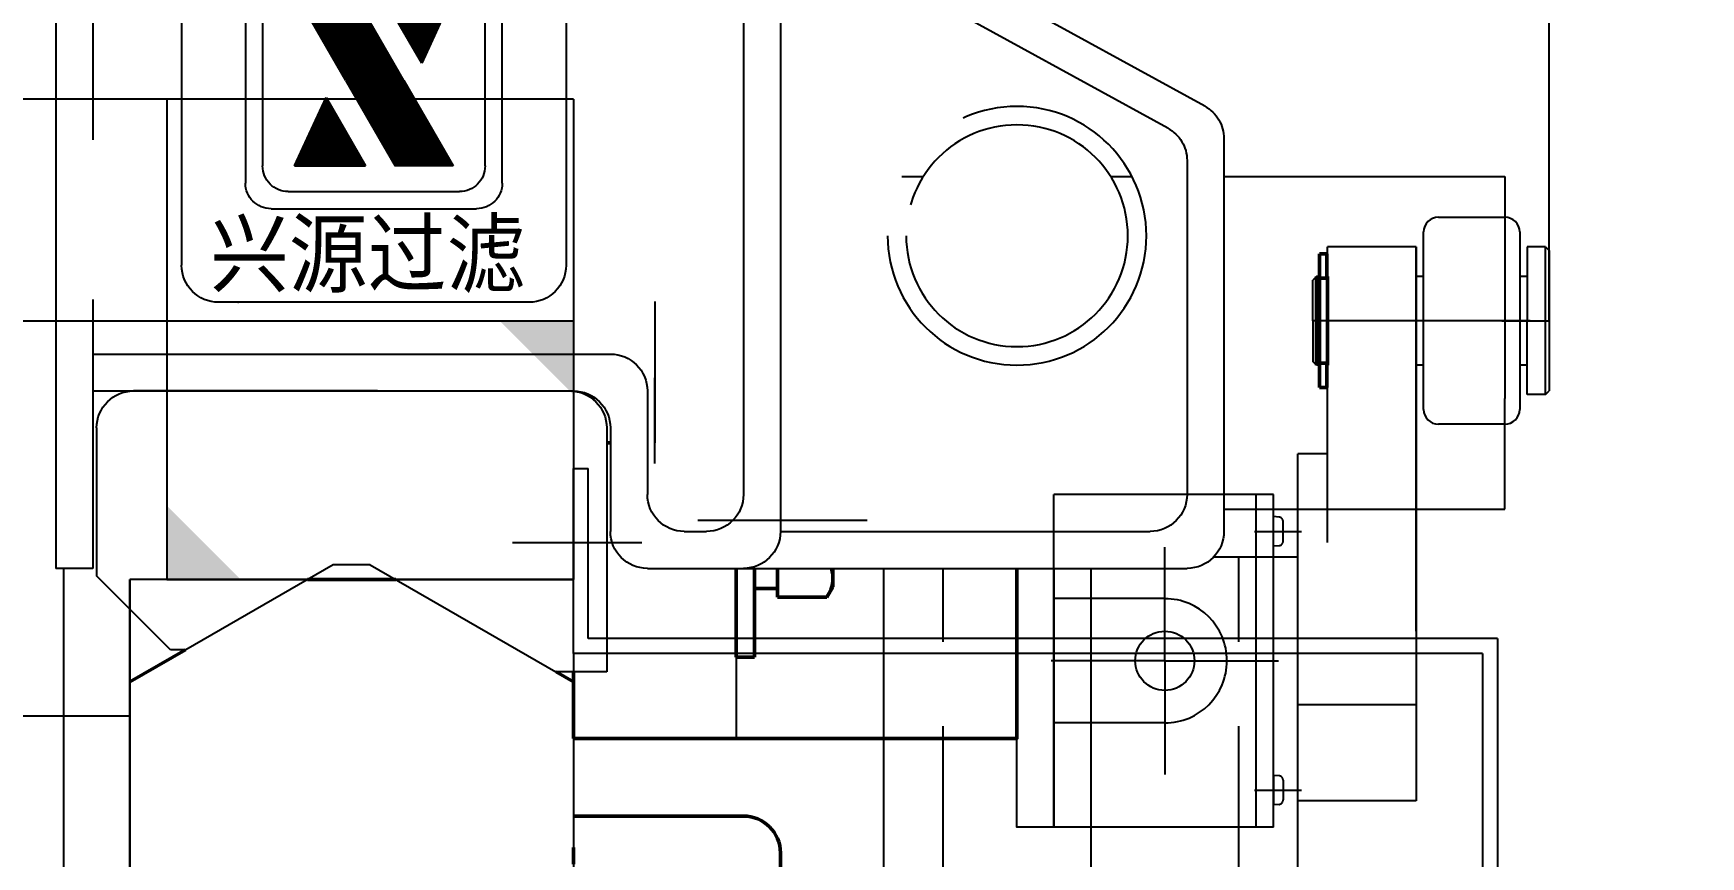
# Model space of a CAD drawing. Header units: millimetres. Extents: x -1204 to 13934, y -5982 to 4710.
# Drawn here: x 11272.8 to 11498.4, y 1397.2 to 1508.6 of the extents above; entities that cross this region are included whole.
import ezdxf

# ---------------------------------------------------------------- set-up
doc = ezdxf.new("R2010")
doc.units = ezdxf.units.MM
doc.header["$LTSCALE"] = 18
for name, pattern in [('AM_ISO02W050', [7.5, 6, -1.5]), ('AM_ISO08W050', [13, 9.75, -1.5, 0.25, -1.5]), ('AM_ISO08W050x2', [7.625, 6, -0.75, 0.125, -0.75]), ('AM_ISO09W050', [8.5, 6, -0.75, 0.125, -0.75, 0.125, -0.75]), ('GEN3A', [3.1, 2.5, -0.6]), ('GEN7A', [7.5, 5, -1.25, 0, -1.25]), ('HIDDEN', [9.525, 6.35, -3.175])]:
    doc.linetypes.add(name, pattern=pattern)
doc.layers.add('3AN', color=6, linetype='GEN3A')
doc.layers.add('7A', color=4, linetype='GEN7A')
for name, color, linetype, lineweight in [('AM_0', 7, 'Continuous', 50), ('AM_0N', 7, 'Continuous', 50), ('AM_11', 3, 'AM_ISO09W050', 25), ('AM_3', 6, 'AM_ISO02W050', 25), ('AM_3N', 6, 'AM_ISO02W050', 25), ('AM_5', 3, 'Continuous', 25), ('AM_7', 4, 'AM_ISO08W050', 25), ('AM_7N', 4, 'AM_ISO08W050', 25)]:
    doc.layers.add(name, color=color, linetype=linetype, lineweight=lineweight)
doc.styles.get("Standard").update_dxf_attribs({"font": 'ISOCP.SHX', "bigfont": 'GBCBIG.SHX'})
doc.styles.add('楷体', font='', dxfattribs={"width": 0.7})
doc.styles.get('楷体').set_extended_font_data('SimSun')
doc.dimstyles.new('AM_GB$0', dxfattribs={"dimtxt": 3.5, "dimasz": 2.5, "dimexe": 3, "dimexo": 0, "dimgap": 1.5, "dimtad": 1, "dimdsep": 46, "dimtxsty": 'Standard', "dimcen": 0, "dimclrd": 256, "dimclre": 256, "dimclrt": 2, "dimadec": 0, "dimazin": 2, "dimtp": 0.1, "dimtm": 0.1, "dimtfac": 0.71, "dimtmove": 0, "dimatfit": 3, "dimfxl": 1, "dimlwd": -1, "dimlwe": -1, "dimarcsym": 1})
pattern_1 = [(45, (23071.76977, 8599.65106), (-0.08838834765, 0.08838834765), [])]

# ---------------------------------------------------------------- blocks, each defined once
blk = doc.blocks.new('A$C11324483')
at = {"layer": '3AN', "ltscale": 2}
h = blk.add_hatch(dxfattribs=at)
h.set_pattern_fill('ANSI31', color=3, style=0)
h.set_pattern_definition(pattern_1)
h.paths.add_polyline_path([(110.96, 121.02), (104.27, 109.44), (112.12, 109.44), (118.8, 121.02), (125.49, 132.6), (117.64, 132.6)])
h = blk.add_hatch(dxfattribs=at)
h.set_pattern_fill('ANSI31', color=256, style=0)
h.set_pattern_definition(pattern_1)
h.paths.add_polyline_path([(104.27, 132.6), (108.53, 123.34), (113.88, 132.6)])
h = blk.add_hatch(dxfattribs=at)
h.set_pattern_fill('ANSI31', color=256, style=0)
h.set_pattern_definition(pattern_1)
h.paths.add_polyline_path([(121.47, 118.71), (116.12, 109.44), (125.73, 109.44)])
for p, q in [((158, 245.69), (158, 55)), ((153, 202.96), (153, 55)), ((2.6, 117.52), (150.4, 198.58)), ((60, 146.04), (60, 60)), ((7.6, 114.56), (60, 143.3)), ((65, 143.08), (65, 65)), ((104.27, 132.6), (108.53, 123.34)), ((108.53, 123.34), (113.88, 132.6)), ((110.96, 121.02), (117.64, 132.6)), ((118.8, 121.02), (125.49, 132.6)), ((110.96, 121.02), (104.27, 109.44)), ((118.8, 121.02), (112.12, 109.44)), ((121.47, 118.71), (116.12, 109.44)), ((125.73, 109.44), (121.47, 118.71)), ((0, 113.14), (0, 60)), ((5, 110.18), (5, 65)), ((109.45, 84), (83, 84)), ((153, 84), (109.45, 84)), ((78, 79), (78, 65)), ((114.49, 79), (88, 79)), ((153, 79), (114.49, 79)), ((83, 74), (83, 60)), ((60, 60), (10, 60)), ((73, 60), (70, 60)), ((78, 55), (5, 55)), ((153, 55), (158, 55)), ((157, 55), (157, 5))]:
    blk.add_line(p, q, dxfattribs=at)
at = {"layer": '3AN', "linetype": 'ByBlock'}
for p, q in [((89, 138), (89, 96)), ((141, 138), (141, 96)), ((94, 91), (136, 91))]:
    blk.add_line(p, q, dxfattribs=at)
at = {"layer": '3AN', "ltscale": 1.5}
for p, q in [((97.63, 107.13), (97.63, 134.92)), ((132.37, 134.92), (132.37, 107.13)), ((99.94, 109.44), (99.94, 132.6)), ((130.06, 132.6), (130.06, 109.44)), ((104.27, 109.44), (112.12, 109.44)), ((125.73, 109.44), (116.12, 109.44)), ((126.58, 105.97), (103.42, 105.97)), ((128.9, 103.65), (101.1, 103.65))]:
    blk.add_line(p, q, dxfattribs=at)
at = {"layer": '3AN'}
for p, q in [((114.49, 79), (88.5, 79)), ((114.49, 79), (147.5, 79)), ((83.5, 74), (83.5, 41)), ((152.5, 74), (152.5, 54)), ((115.5, 55.5), (90.39, 41)), ((115.5, 55.5), (120.5, 55.5)), ((120.5, 55.5), (140.42, 44)), ((142.5, 44), (152.5, 54)), ((140.42, 44), (142.5, 44)), ((140.42, 44), (142.42, 44)), ((83.5, 41), (90.39, 41))]:
    blk.add_line(p, q, dxfattribs=at)
at = {"layer": '3AN', "color": 4, "linetype": 'AM_ISO08W050'}
blk.add_line((147.89, 35), (188.75, 35), dxfattribs=at)
at = {"layer": '3AN', "ltscale": 2}
for radius in [17.5, 15]:
    blk.add_circle((28, 100), radius, dxfattribs=at)
for centre, start, end in [((5, 113.14), 118.7398, 180), ((10, 110.18), 118.7398, 180), ((83, 79), 90, 180), ((88, 74), 90, 180), ((10, 65), 180, 270), ((70, 65), 180, 270), ((73, 65), 270, 0), ((5, 60), 180, 270), ((65, 60), 180, 270), ((78, 60), 270, 0)]:
    blk.add_arc(centre, 5, start, end, dxfattribs=at)
at = {"layer": '3AN', "ltscale": 1.5}
for centre, start, end in [((103.42, 109.44), 180, 270), ((126.58, 109.44), 270, 0), ((101.1, 107.13), 180, 270), ((128.9, 107.13), 270, 0)]:
    blk.add_arc(centre, 3.47, start, end, dxfattribs=at)
at = {"layer": '3AN', "linetype": 'ByBlock'}
for centre, start, end in [((94, 96), 180, 270), ((136, 96), 270, 0)]:
    blk.add_arc(centre, 5, start, end, dxfattribs=at)
at = {"layer": '3AN'}
for centre, start, end in [((88.5, 74), 90, 180), ((147.5, 74), 0, 90)]:
    blk.add_arc(centre, 5, start, end, dxfattribs=at)
at = {"layer": '3AN', "color": 0, "linetype": 'ByBlock'}
blk.add_point((133.34, 91), dxfattribs=at)
at = {"layer": '3AN', "linetype": 'ByBlock', "style": '楷体', "text_generation_flag": 2, "width": 0.9}
blk.add_text('兴源过滤', height=8.686, dxfattribs=at).set_placement((137.16, 93.25))
blk = doc.blocks.new('A$C254F513D')
at = {"layer": 'AM_0', "color": 6, "linetype": 'AM_ISO09W050'}
for p, q in [((119.3, 256), (96.3, 256)), ((119.3, 128), (119.3, 256)), ((91.3, 207), (91.3, 251))]:
    blk.add_line(p, q, dxfattribs=at)
blk.add_arc((96.3, 251), 5, 90, 180, dxfattribs=at)
blk = doc.blocks.new('A$C7AE273A8')
for p, q in [((50.05, 325), (50.05, 350)), ((50.05, 350), (52.05, 350)), ((52.05, 327), (52.05, 350)), ((173.05, 325), (50.05, 325)), ((50.05, 325), (50.05, 175)), ((175.05, 327), (52.05, 327)), ((173.05, 325), (173.05, 175)), ((175.05, 327), (175.05, 175))]:
    blk.add_line(p, q)
at = {"layer": 'AM_7', "linetype": 'AM_ISO08W050x2'}
blk.add_line((41.82, 340), (59.29, 340), dxfattribs=at)
blk = doc.blocks.new('*D120')
at = {"layer": 'AM_5', "transparency": 16777216}
for p, q in [((11013.87, 1869.69), (12647.27, 1869.69)), ((12557.27, 1794.69), (12557.27, 349.69)), ((11873.87, 274.69), (12647.27, 274.69))]:
    blk.add_line(p, q, dxfattribs=at)
for points in [[(12544.77, 1794.69), (12569.77, 1794.69), (12557.27, 1869.69)], [(12544.77, 349.69), (12569.77, 349.69), (12557.27, 274.69)]]:
    blk.add_solid(points, dxfattribs=at)
at = {"layer": 'Defpoints', "color": 0, "transparency": 16777216}
for p in [(11013.87, 1869.69), (11873.87, 274.69), (12557.27, 274.69)]:
    blk.add_point(p, dxfattribs=at)
at = {"layer": 'AM_5', "color": 2, "transparency": 16777216, "insert": (12459.77, 1072.19), "char_height": 105, "attachment_point": 5, "rotation": 90}
blk.add_mtext('1595', dxfattribs=at)
blk = doc.blocks.new('*D122')
at = {"layer": 'AM_5', "transparency": 16777216}
for p, q in [((10019.87, 1469.7), (10019.87, 2417.1)), ((11477.87, 1469.7), (11477.87, 2417.1)), ((10094.87, 2327.1), (11402.87, 2327.1))]:
    blk.add_line(p, q, dxfattribs=at)
for points in [[(10094.87, 2339.6), (10094.87, 2314.6), (10019.87, 2327.1)], [(11402.87, 2339.6), (11402.87, 2314.6), (11477.87, 2327.1)]]:
    blk.add_solid(points, dxfattribs=at)
at = {"layer": 'Defpoints', "color": 0, "transparency": 16777216}
for p in [(11477.87, 2327.1), (10019.87, 1469.7), (11477.87, 1469.7)]:
    blk.add_point(p, dxfattribs=at)
at = {"layer": 'AM_5', "color": 2, "transparency": 16777216, "insert": (10730.31, 2424.6), "char_height": 105, "attachment_point": 5}
blk.add_mtext('1458', dxfattribs=at)
blk = doc.blocks.new('*D123')
at = {"layer": 'AM_5', "transparency": 16777216}
for p, q in [((11250.87, 1774.69), (12467.27, 1774.69)), ((12377.27, 1699.69), (12377.27, 349.74)), ((11248.87, 274.74), (12467.27, 274.74))]:
    blk.add_line(p, q, dxfattribs=at)
for points in [[(12364.77, 1699.69), (12389.77, 1699.69), (12377.27, 1774.69)], [(12364.77, 349.74), (12389.77, 349.74), (12377.27, 274.74)]]:
    blk.add_solid(points, dxfattribs=at)
at = {"layer": 'Defpoints', "color": 0, "transparency": 16777216}
for p in [(11250.87, 1774.69), (11248.87, 274.74), (12377.27, 274.74)]:
    blk.add_point(p, dxfattribs=at)
at = {"layer": 'AM_5', "color": 2, "transparency": 16777216, "insert": (12279.77, 1024.72), "char_height": 105, "attachment_point": 5, "rotation": 90}
blk.add_mtext('1500', dxfattribs=at)

msp = doc.modelspace()

# ---------------------------------------------------------------- linework, layer by layer
for p, q in [((11345.87, 1499.69), (11250.87, 1499.69)), ((11290.87, 1499.69), (11290.87, 1434.69)), ((11290.87, 1499.69), (11290.87, 1434.69)), ((11345.87, 1499.69), (11345.87, 1434.69)), ((11390.3, 1489.19), (11393.18, 1489.19)), ((11418.56, 1489.19), (11421.43, 1489.19)), ((11433.87, 1489.19), (11471.87, 1489.19)), ((11471.87, 1489.19), (11471.87, 1459.19)), ((11462.87, 1483.7), (11471.87, 1483.7)), ((11447.87, 1439.7), (11447.87, 1479.7)), ((11459.87, 1479.7), (11447.87, 1479.7)), ((11459.87, 1427.7), (11459.87, 1479.7)), ((11459.87, 1479.7), (11459.87, 1404.76)), ((11460.87, 1457.7), (11460.87, 1481.7)), ((11473.87, 1481.7), (11473.87, 1457.7)), ((11477.37, 1479.7), (11474.87, 1479.7)), ((11474.87, 1479.7), (11474.87, 1469.7)), ((11477.37, 1459.7), (11477.37, 1479.7)), ((11477.37, 1479.7), (11477.87, 1479.2)), ((11477.87, 1479.2), (11477.87, 1460.2)), ((11446.37, 1475.7), (11445.87, 1475.2)), ((11445.87, 1469.7), (11445.87, 1475.2)), ((11446.77, 1475.7), (11446.37, 1475.7)), ((11447.77, 1469.7), (11447.77, 1475.7)), ((11460.87, 1475.7), (11459.87, 1475.7)), ((11474.87, 1475.7), (11473.87, 1475.7)), ((11445.87, 1469.7), (11445.87, 1464.2)), ((11447.77, 1469.7), (11447.77, 1463.7)), ((11474.87, 1459.7), (11474.87, 1469.7)), ((11446.37, 1463.7), (11445.87, 1464.2)), ((11446.77, 1463.7), (11446.37, 1463.7)), ((11460.87, 1463.7), (11459.87, 1463.7)), ((11474.87, 1463.7), (11473.87, 1463.7)), ((11346.87, 1459.96), (11346.87, 1460.09)), ((11477.37, 1459.7), (11474.87, 1459.7)), ((11477.37, 1459.7), (11477.87, 1460.2)), ((11348.87, 1459.19), (11348.37, 1459.19)), ((11471.87, 1444.19), (11471.87, 1459.19)), ((11471.87, 1455.7), (11462.87, 1455.7)), ((11443.87, 1427.7), (11443.87, 1451.7)), ((11447.87, 1451.7), (11443.87, 1451.7)), ((11443.87, 1437.69), (11443.87, 1451.7)), ((11433.87, 1444.19), (11471.87, 1444.19)), ((11443.87, 1437.69), (11432.44, 1437.69)), ((11443.87, 1357.69), (11443.87, 1437.69)), ((11345.87, 1434.69), (11285.87, 1434.69)), ((11285.87, 1434.69), (11285.87, 1274.69)), ((11285.87, 1274.69), (11285.87, 1434.69)), ((11285.87, 1274.69), (11285.87, 1434.69)), ((11290.87, 1434.69), (11345.87, 1434.69)), ((11387.87, 1357.69), (11387.87, 1436.19)), ((11459.87, 1404.76), (11443.87, 1404.76))]:
    msp.add_line(p, q)
at = {"color": 6, "linetype": 'HIDDEN', "ltscale": 0.2}
for p, q in [((11435.87, 1357.69), (11435.87, 1437.69)), ((11395.87, 1357.69), (11395.87, 1436.19))]:
    msp.add_line(p, q, dxfattribs=at)
at = {"color": 6, "linetype": 'AM_ISO09W050'}
msp.add_line((11345.87, 1422.19), (11345.87, 1114.69), dxfattribs=at)
msp.add_lwpolyline([(11410.87, 1436.19), (11410.87, 1401.19), (11405.87, 1401.19), (11405.87, 1413.19)])
for centre, start, end in [((11462.87, 1481.7), 90, 180), ((11471.87, 1481.7), 0, 90), ((11462.87, 1457.7), 180, 270), ((11471.87, 1457.7), 270, 0), ((11471.87, 1457.7), 270, 0)]:
    msp.add_arc(centre, 2, start, end)
msp.add_solid([(11290.87, 1434.69), (11300.87, 1434.69), (11290.87, 1444.69)])
at = {"layer": '7A'}
for p, q in [((11415.87, 1436.19), (11415.87, 1374.19)), ((11459.87, 1417.74), (11443.87, 1417.74))]:
    msp.add_line(p, q, dxfattribs=at)
at = {"layer": 'AM_0'}
for p, q in [((11446.37, 1463.7), (11446.37, 1475.7)), ((11446.77, 1463.95), (11446.77, 1475.45)), ((11447.77, 1475.45), (11447.87, 1475.45)), ((11447.87, 1463.7), (11447.87, 1475.7)), ((11447.77, 1463.95), (11447.87, 1463.95)), ((11350.37, 1453.19), (11350.87, 1453.19)), ((11345.87, 1413.19), (11345.87, 1422.19))]:
    msp.add_line(p, q, dxfattribs=at)
at = {"layer": 'AM_0', "color": 6, "linetype": 'AM_ISO09W050'}
for p, q in [((11309.9, 1434.69), (11321.83, 1434.69)), ((11293.41, 1425.19), (11285.87, 1420.84)), ((11343.52, 1422.19), (11345.87, 1420.84))]:
    msp.add_line(p, q, dxfattribs=at)
at = {"layer": 'AM_0'}
msp.add_lwpolyline([(11405.87, 1436.19), (11405.87, 1413.19), (11345.87, 1413.19)], dxfattribs=at)
at = {"layer": 'AM_0N'}
for p, q in [((11446.77, 1478.75), (11447.77, 1478.75)), ((11446.77, 1475.45), (11446.77, 1478.75)), ((11447.77, 1478.75), (11447.77, 1475.45)), ((11447.77, 1475.45), (11446.77, 1475.45)), ((11447.77, 1463.95), (11446.77, 1463.95)), ((11446.77, 1463.95), (11446.77, 1460.65)), ((11447.77, 1460.65), (11447.77, 1463.95)), ((11446.77, 1460.65), (11447.77, 1460.65)), ((11367.87, 1436.19), (11367.87, 1424.19)), ((11370.37, 1424.19), (11370.37, 1436.19)), ((11373.47, 1433.49), (11373.47, 1436.19)), ((11380.97, 1433.69), (11380.97, 1436.19)), ((11370.37, 1433.49), (11373.47, 1433.49)), ((11373.47, 1433.49), (11373.47, 1432.3)), ((11380.16, 1432.3), (11373.47, 1432.3)), ((11380.16, 1432.3), (11380.97, 1433.69)), ((11367.87, 1424.19), (11370.37, 1424.19))]:
    msp.add_line(p, q, dxfattribs=at)
msp.add_arc((11376.38, 1434.9), 4.59, 334.4469, 16.4011, dxfattribs=at)
at = {"layer": 'AM_11'}
for p, q in [((11410.87, 1401.19), (11410.87, 1446.19)), ((11440.57, 1446.19), (11410.87, 1446.19)), ((11438.22, 1401.19), (11438.22, 1446.19)), ((11440.57, 1401.19), (11440.57, 1446.19)), ((11440.57, 1442.09), (11440.57, 1443.19)), ((11441.32, 1443.13), (11440.57, 1443.19)), ((11440.57, 1440.3), (11440.57, 1442.09)), ((11441.87, 1441.19), (11441.87, 1442.53)), ((11440.57, 1439.19), (11440.57, 1440.3)), ((11441.32, 1439.26), (11440.57, 1439.19)), ((11441.87, 1439.86), (11441.87, 1441.19)), ((11425.87, 1432.1), (11410.87, 1432.1)), ((11425.87, 1415.29), (11410.87, 1415.29)), ((11440.57, 1408.19), (11440.57, 1407.09)), ((11441.32, 1408.13), (11440.57, 1408.19)), ((11441.87, 1407.53), (11441.87, 1406.19)), ((11440.57, 1407.09), (11440.57, 1405.3)), ((11440.57, 1405.3), (11440.57, 1404.19)), ((11441.87, 1406.19), (11441.87, 1404.86)), ((11441.32, 1404.26), (11440.57, 1404.19)), ((11440.57, 1401.19), (11410.87, 1401.19))]:
    msp.add_line(p, q, dxfattribs=at)
msp.add_circle((11425.87, 1423.69), 4, dxfattribs=at)
for centre, radius, start, end in [((11441.27, 1442.53), 0.6, 0, 85), ((11441.27, 1439.86), 0.6, 275, 0), ((11425.87, 1423.69), 8.4, 270, 90), ((11441.27, 1407.53), 0.6, 0, 85), ((11441.27, 1404.86), 0.6, 275, 0)]:
    msp.add_arc(centre, radius, start, end, dxfattribs=at)
at = {"layer": 'AM_3', "ltscale": 7}
msp.add_line((11250.87, 1469.69), (11345.87, 1469.69), dxfattribs=at)
at = {"layer": 'AM_3'}
msp.add_line((11367.87, 1436.19), (11367.87, 1413.19), dxfattribs=at)
msp.add_solid([(11345.87, 1469.69), (11335.87, 1469.69), (11345.87, 1459.69)], dxfattribs=at)
at = {"layer": 'AM_3N'}
for p, q in [((11367.87, 1436.19), (11367.87, 1424.19)), ((11370.37, 1424.19), (11370.37, 1436.19)), ((11373.47, 1433.49), (11373.47, 1436.19)), ((11380.97, 1433.69), (11380.97, 1436.19)), ((11370.37, 1433.49), (11373.47, 1433.49)), ((11373.47, 1433.49), (11373.47, 1432.3)), ((11380.16, 1432.3), (11373.47, 1432.3)), ((11380.16, 1432.3), (11380.97, 1433.69)), ((11367.87, 1424.19), (11370.37, 1424.19))]:
    msp.add_line(p, q, dxfattribs=at)
msp.add_arc((11376.38, 1434.9), 4.59, 334.4469, 16.4011, dxfattribs=at)
at = {"layer": 'AM_7'}
for p, q in [((11465.95, 1469.7), (11445.87, 1469.7)), ((11475.27, 1469.7), (11459.47, 1469.7)), ((11471.47, 1469.7), (11477.87, 1469.7))]:
    msp.add_line(p, q, dxfattribs=at)
at = {"layer": 'AM_7', "linetype": 'AM_ISO08W050x2'}
for p, q in [((11356.87, 1450.4), (11356.87, 1461.99)), ((11425.87, 1423.69), (11425.87, 1439.08)), ((11425.87, 1423.69), (11410.48, 1423.69)), ((11425.87, 1423.69), (11441.26, 1423.69)), ((11425.87, 1423.69), (11425.87, 1408.31)), ((11415.87, 1402.34), (11415.87, 1315.13)), ((11415.87, 1402.34), (11415.87, 1315.13))]:
    msp.add_line(p, q, dxfattribs=at)
at = {"layer": 'AM_7N', "linetype": 'AM_ISO08W050x2'}
for p, q in [((11356.87, 1472.3), (11356.87, 1453.19)), ((11385.6, 1442.69), (11362.68, 1442.69)), ((11385.6, 1442.69), (11362.68, 1442.69)), ((11438.01, 1441.19), (11444.34, 1441.19)), ((11438.01, 1406.19), (11444.34, 1406.19))]:
    msp.add_line(p, q, dxfattribs=at)

# ---------------------------------------------------------------- block references
at = {"xscale": -1}
for name, p in [('A$C11324483', (11433.87, 1381.19)), ('A$C254F513D', (11465.17, 1146.69))]:
    msp.add_blockref(name, p, dxfattribs=at)
msp.add_blockref('A$C7AE273A8', (11295.81, 1099.69))

# ---------------------------------------------------------------- dimensions: what is measured, and where the dimension line sits
at = {"layer": 'AM_5'}
dim = msp.add_linear_dim(base=(11477.87, 2327.1), p1=(10019.87, 1469.7), p2=(11477.87, 1469.7), dimstyle='AM_GB$0', override={"dimscale": 30, "dimdec": 0}, dxfattribs=at)
dim.commit()
dim.dimension.update_dxf_attribs({"geometry": '*D122', "text_midpoint": (10730.31, 2327.1), "dimtype": 160})
for base, p1, p2, picture, middle in [((12557.27, 274.69), (11013.87, 1869.69), (11873.87, 274.69), '*D120', (12459.77, 1072.19)), ((12377.27, 274.74), (11250.87, 1774.69), (11248.87, 274.74), '*D123', (12279.77, 1024.72))]:
    dim = msp.add_linear_dim(base=base, p1=p1, p2=p2, angle=90, dimstyle='AM_GB$0', override={"dimscale": 30, "dimdec": 0}, dxfattribs=at)
    dim.commit()
    dim.dimension.update_dxf_attribs({"geometry": picture, "text_midpoint": middle})

doc.saveas('drawing.dxf')
